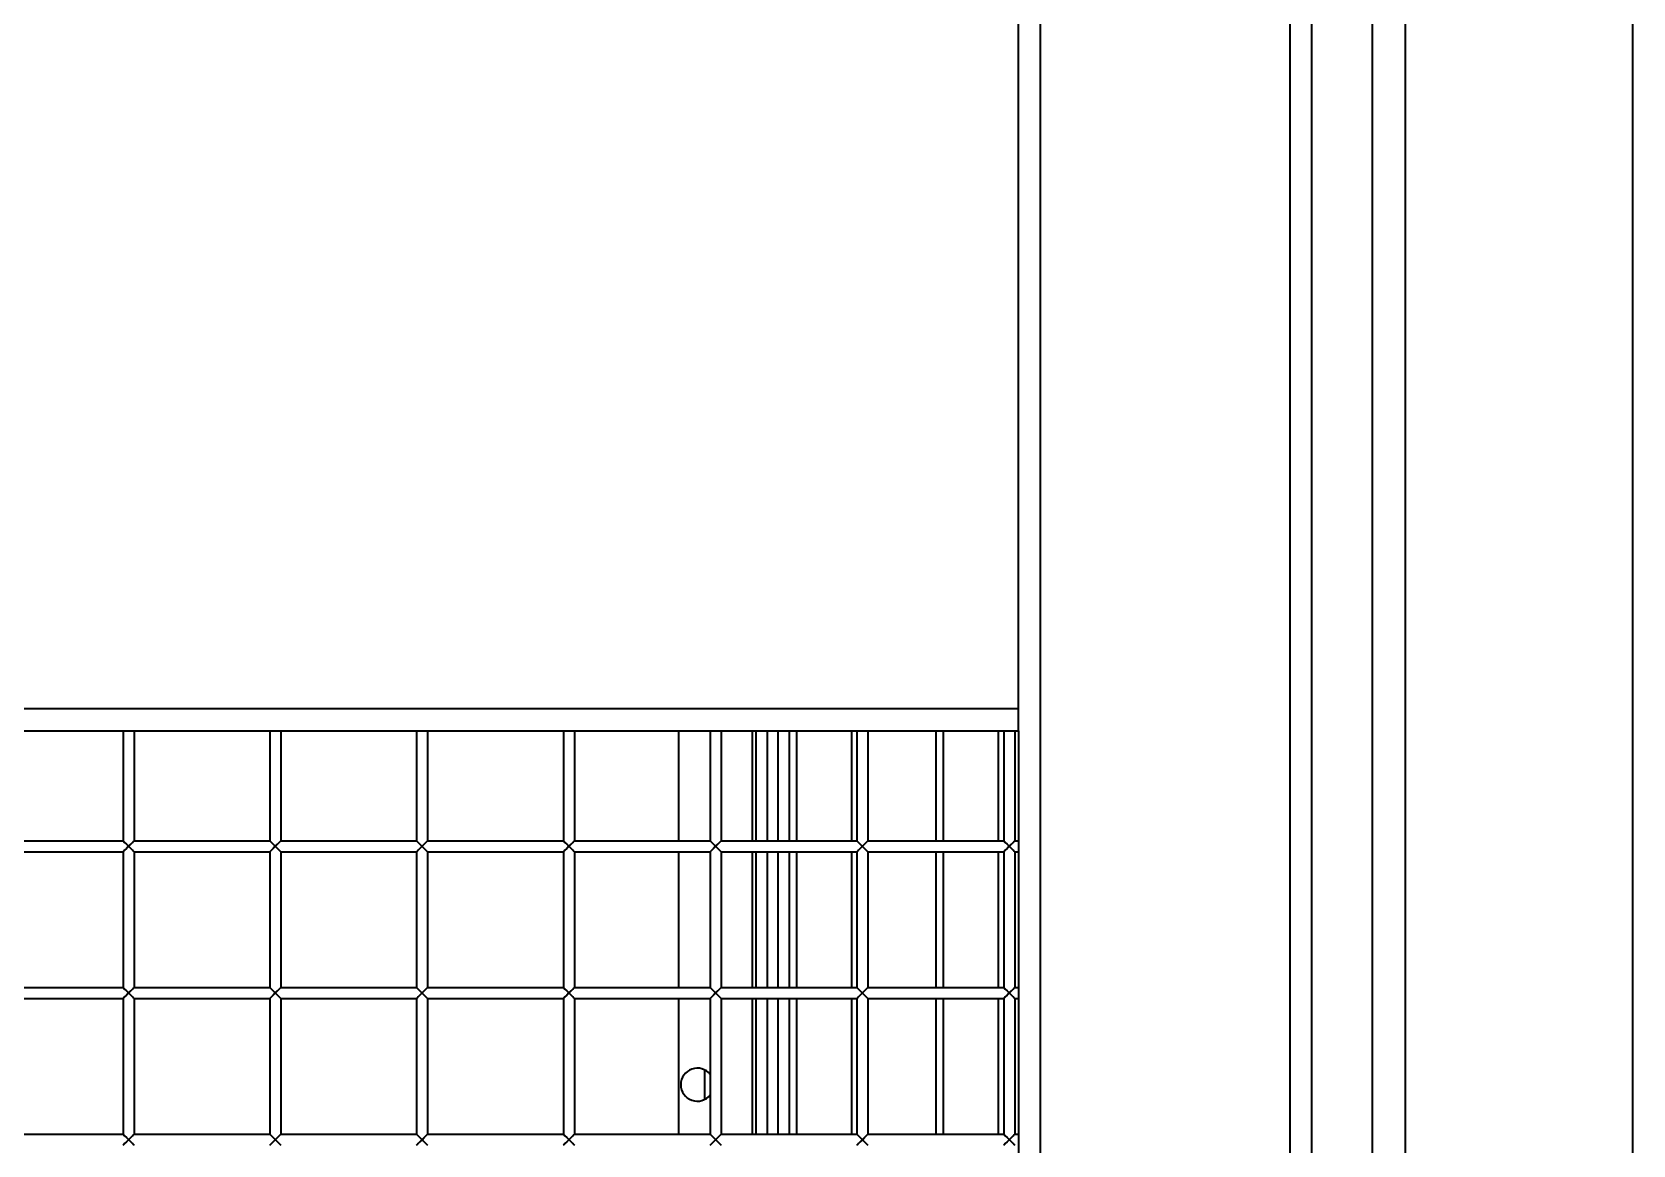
# Model space of a CAD drawing. Header units: millimetres. Extents: x 32496 to 166256, y 3504 to 23939.
# Drawn here: x 148026.9 to 148463.2, y 13281.9 to 13585.3 of the extents above; entities that cross this region are included whole.
import ezdxf

# ---------------------------------------------------------------- set-up
doc = ezdxf.new("R2010")
doc.units = ezdxf.units.MM
doc.layers.get('0').update_dxf_attribs({"lineweight": 35})

# ---------------------------------------------------------------- blocks, each defined once
blk = doc.blocks.new('8-1250')
at = {"linetype": 'Continuous'}
for p, q in [((-133.13, -34671.29), (-133.13, -32152.29)), ((-294.63, -33733.17), (-294.63, -33090.41)), ((-226.63, -33099.29), (-226.63, -33724.29)), ((-220.63, -33724.29), (-220.63, -33099.29)), ((-204.13, -33724.29), (-204.13, -33099.29)), ((-195.13, -33724.29), (-195.13, -33099.29)), ((-300.63, -33511.79), (-300.63, -33311.79)), ((-300.63, -33505.79), (-926.63, -33505.79)), ((-926.63, -33511.79), (-300.63, -33511.79)), ((-544.63, -33511.79), (-544.63, -33541.79)), ((-541.63, -33511.79), (-541.63, -33541.79)), ((-504.63, -33511.79), (-504.63, -33541.79)), ((-501.63, -33511.79), (-501.63, -33541.79)), ((-464.63, -33511.79), (-464.63, -33541.79)), ((-461.63, -33511.79), (-461.63, -33541.79)), ((-424.63, -33511.79), (-424.63, -33541.79)), ((-421.63, -33511.79), (-421.63, -33541.79)), ((-393.13, -33541.79), (-393.13, -33511.79)), ((-384.63, -33511.79), (-384.63, -33541.79)), ((-381.63, -33511.79), (-381.63, -33541.79)), ((-373.13, -33541.79), (-373.13, -33511.79)), ((-372.13, -33541.79), (-372.13, -33511.79)), ((-369.13, -33511.79), (-369.13, -33541.79)), ((-366.13, -33541.79), (-366.13, -33511.79)), ((-363.13, -33511.79), (-363.13, -33541.79)), ((-361.13, -33511.79), (-361.13, -33541.79)), ((-346.13, -33511.79), (-346.13, -33541.79)), ((-344.63, -33511.79), (-344.63, -33541.79)), ((-341.63, -33511.79), (-341.63, -33541.79)), ((-323.13, -33511.79), (-323.13, -33541.79)), ((-321.13, -33511.79), (-321.13, -33541.79)), ((-306.13, -33511.79), (-306.13, -33541.79)), ((-304.63, -33511.79), (-304.63, -33541.79)), ((-301.63, -33511.79), (-301.63, -33541.79)), ((-300.63, -33511.79), (-300.63, -33734.31)), ((-581.63, -33541.79), (-544.63, -33541.79)), ((-544.63, -33541.79), (-541.63, -33544.79)), ((-544.63, -33544.79), (-541.63, -33541.79)), ((-541.63, -33541.79), (-504.63, -33541.79)), ((-504.63, -33541.79), (-501.63, -33544.79)), ((-504.63, -33544.79), (-501.63, -33541.79)), ((-501.63, -33541.79), (-464.63, -33541.79)), ((-464.63, -33544.79), (-461.63, -33541.79)), ((-464.63, -33541.79), (-461.63, -33544.79)), ((-461.63, -33541.79), (-424.63, -33541.79)), ((-424.63, -33544.79), (-421.63, -33541.79)), ((-424.63, -33541.79), (-421.63, -33544.79)), ((-421.63, -33541.79), (-384.63, -33541.79)), ((-384.63, -33544.79), (-381.63, -33541.79)), ((-384.63, -33541.79), (-381.63, -33544.79)), ((-381.63, -33541.79), (-344.63, -33541.79)), ((-344.63, -33544.79), (-341.63, -33541.79)), ((-344.63, -33541.79), (-341.63, -33544.79)), ((-341.63, -33541.79), (-304.63, -33541.79)), ((-304.63, -33544.79), (-301.63, -33541.79)), ((-304.63, -33541.79), (-301.63, -33544.79)), ((-301.63, -33541.79), (-300.63, -33541.79)), ((-581.63, -33544.79), (-544.63, -33544.79)), ((-544.63, -33544.79), (-544.63, -33581.79)), ((-541.63, -33544.79), (-504.63, -33544.79)), ((-541.63, -33544.79), (-541.63, -33581.79)), ((-504.63, -33544.79), (-504.63, -33581.79)), ((-501.63, -33544.79), (-464.63, -33544.79)), ((-501.63, -33544.79), (-501.63, -33581.79)), ((-464.63, -33544.79), (-464.63, -33581.79)), ((-461.63, -33544.79), (-424.63, -33544.79)), ((-461.63, -33544.79), (-461.63, -33581.79)), ((-424.63, -33544.79), (-424.63, -33581.79)), ((-421.63, -33544.79), (-384.63, -33544.79)), ((-421.63, -33544.79), (-421.63, -33581.79)), ((-393.13, -33581.79), (-393.13, -33544.79)), ((-384.63, -33544.79), (-384.63, -33581.79)), ((-381.63, -33544.79), (-344.63, -33544.79)), ((-381.63, -33544.79), (-381.63, -33581.79)), ((-373.13, -33581.79), (-373.13, -33544.79)), ((-372.13, -33581.79), (-372.13, -33544.79)), ((-369.13, -33544.79), (-369.13, -33581.79)), ((-366.13, -33581.79), (-366.13, -33544.79)), ((-363.13, -33544.79), (-363.13, -33581.79)), ((-361.13, -33544.79), (-361.13, -33581.79)), ((-346.13, -33544.79), (-346.13, -33581.79)), ((-344.63, -33544.79), (-344.63, -33581.79)), ((-341.63, -33544.79), (-304.63, -33544.79)), ((-341.63, -33544.79), (-341.63, -33581.79)), ((-323.13, -33544.79), (-323.13, -33581.79)), ((-321.13, -33544.79), (-321.13, -33581.79)), ((-306.13, -33544.79), (-306.13, -33581.79)), ((-304.63, -33544.79), (-304.63, -33581.79)), ((-301.63, -33544.79), (-300.63, -33544.79)), ((-301.63, -33544.79), (-301.63, -33581.79)), ((-581.63, -33581.79), (-544.63, -33581.79)), ((-544.63, -33581.79), (-541.63, -33584.79)), ((-544.63, -33584.79), (-541.63, -33581.79)), ((-541.63, -33581.79), (-504.63, -33581.79)), ((-504.63, -33581.79), (-501.63, -33584.79)), ((-504.63, -33584.79), (-501.63, -33581.79)), ((-501.63, -33581.79), (-464.63, -33581.79)), ((-464.63, -33581.79), (-461.63, -33584.79)), ((-464.63, -33584.79), (-461.63, -33581.79)), ((-461.63, -33581.79), (-424.63, -33581.79)), ((-424.63, -33584.79), (-421.63, -33581.79)), ((-424.63, -33581.79), (-421.63, -33584.79)), ((-421.63, -33581.79), (-384.63, -33581.79)), ((-384.63, -33584.79), (-381.63, -33581.79)), ((-384.63, -33581.79), (-381.63, -33584.79)), ((-381.63, -33581.79), (-344.63, -33581.79)), ((-344.63, -33584.79), (-341.63, -33581.79)), ((-344.63, -33581.79), (-341.63, -33584.79)), ((-341.63, -33581.79), (-304.63, -33581.79)), ((-304.63, -33584.79), (-301.63, -33581.79)), ((-304.63, -33581.79), (-301.63, -33584.79)), ((-301.63, -33581.79), (-300.63, -33581.79)), ((-581.63, -33584.79), (-544.63, -33584.79)), ((-544.63, -33584.79), (-544.63, -33621.79)), ((-541.63, -33584.79), (-504.63, -33584.79)), ((-541.63, -33584.79), (-541.63, -33621.79)), ((-504.63, -33584.79), (-504.63, -33621.79)), ((-501.63, -33584.79), (-464.63, -33584.79)), ((-501.63, -33584.79), (-501.63, -33621.79)), ((-464.63, -33584.79), (-464.63, -33621.79)), ((-461.63, -33584.79), (-424.63, -33584.79)), ((-461.63, -33584.79), (-461.63, -33621.79)), ((-424.63, -33584.79), (-424.63, -33621.79)), ((-421.63, -33584.79), (-384.63, -33584.79)), ((-421.63, -33584.79), (-421.63, -33621.79)), ((-393.13, -33621.79), (-393.13, -33584.79)), ((-384.63, -33584.79), (-384.63, -33621.79)), ((-381.63, -33584.79), (-344.63, -33584.79)), ((-381.63, -33584.79), (-381.63, -33621.79)), ((-373.13, -33621.79), (-373.13, -33584.79)), ((-372.13, -33621.79), (-372.13, -33584.79)), ((-369.13, -33584.79), (-369.13, -33621.79)), ((-366.13, -33621.79), (-366.13, -33584.79)), ((-363.13, -33584.79), (-363.13, -33621.79)), ((-361.13, -33584.79), (-361.13, -33621.79)), ((-346.13, -33584.79), (-346.13, -33621.79)), ((-344.63, -33584.79), (-344.63, -33621.79)), ((-341.63, -33584.79), (-304.63, -33584.79)), ((-341.63, -33584.79), (-341.63, -33621.79)), ((-323.13, -33584.79), (-323.13, -33621.79)), ((-321.13, -33584.79), (-321.13, -33621.79)), ((-306.13, -33584.79), (-306.13, -33621.79)), ((-304.63, -33584.79), (-304.63, -33621.79)), ((-301.63, -33584.79), (-300.63, -33584.79)), ((-301.63, -33584.79), (-301.63, -33621.79)), ((-386.13, -33604.45), (-386.13, -33612.12)), ((-581.63, -33621.79), (-544.63, -33621.79)), ((-544.63, -33621.79), (-541.63, -33624.79)), ((-544.63, -33624.79), (-541.63, -33621.79)), ((-541.63, -33621.79), (-504.63, -33621.79)), ((-504.63, -33621.79), (-501.63, -33624.79)), ((-504.63, -33624.79), (-501.63, -33621.79)), ((-501.63, -33621.79), (-464.63, -33621.79)), ((-464.63, -33621.79), (-461.63, -33624.79)), ((-464.63, -33624.79), (-461.63, -33621.79)), ((-461.63, -33621.79), (-424.63, -33621.79)), ((-424.63, -33621.79), (-421.63, -33624.79)), ((-424.63, -33624.79), (-421.63, -33621.79)), ((-421.63, -33621.79), (-384.63, -33621.79)), ((-384.63, -33624.79), (-381.63, -33621.79)), ((-384.63, -33621.79), (-381.63, -33624.79)), ((-381.63, -33621.79), (-344.63, -33621.79)), ((-344.63, -33624.79), (-341.63, -33621.79)), ((-344.63, -33621.79), (-341.63, -33624.79)), ((-341.63, -33621.79), (-304.63, -33621.79)), ((-304.63, -33624.79), (-301.63, -33621.79)), ((-304.63, -33621.79), (-301.63, -33624.79)), ((-301.63, -33621.79), (-300.63, -33621.79))]:
    blk.add_line(p, q, dxfattribs=at)
for points in [[(-544.63, -33541.79), (-544.2, -33542.22), (-543.71, -33542.71), (-542.54, -33543.88)], [(-543.13, -33543.29), (-543.72, -33543.88), (-544.19, -33544.35), (-544.51, -33544.67)], [(-543.13, -33543.29), (-542.54, -33542.7), (-542.07, -33542.23), (-541.74, -33541.9)], [(-504.63, -33541.79), (-504.2, -33542.22), (-503.71, -33542.71), (-502.54, -33543.88)], [(-503.13, -33543.29), (-503.72, -33543.88), (-504.19, -33544.35), (-504.51, -33544.67)], [(-503.13, -33543.29), (-502.54, -33542.7), (-502.07, -33542.23), (-501.74, -33541.9)], [(-464.63, -33541.79), (-464.2, -33542.22), (-463.71, -33542.71), (-462.54, -33543.88)], [(-463.13, -33543.29), (-463.72, -33543.88), (-464.19, -33544.35), (-464.51, -33544.67)], [(-463.13, -33543.29), (-462.54, -33542.7), (-462.07, -33542.23), (-461.74, -33541.9)], [(-424.63, -33541.79), (-424.2, -33542.22), (-423.71, -33542.71), (-422.54, -33543.88)], [(-423.13, -33543.29), (-423.72, -33543.88), (-424.19, -33544.35), (-424.51, -33544.67)], [(-423.13, -33543.29), (-422.54, -33542.7), (-422.07, -33542.23), (-421.74, -33541.9)], [(-384.63, -33541.79), (-384.2, -33542.22), (-383.71, -33542.71), (-382.54, -33543.88)], [(-383.13, -33543.29), (-383.72, -33543.88), (-384.19, -33544.35), (-384.51, -33544.67)], [(-383.13, -33543.29), (-382.54, -33542.7), (-382.07, -33542.23), (-381.74, -33541.9)], [(-344.63, -33541.79), (-344.2, -33542.22), (-343.71, -33542.71), (-342.54, -33543.88)], [(-343.13, -33543.29), (-343.72, -33543.88), (-344.19, -33544.35), (-344.51, -33544.67)], [(-343.13, -33543.29), (-342.54, -33542.7), (-342.07, -33542.23), (-341.74, -33541.9)], [(-304.63, -33541.79), (-304.2, -33542.22), (-303.71, -33542.71), (-302.54, -33543.88)], [(-303.13, -33543.29), (-303.72, -33543.88), (-304.19, -33544.35), (-304.51, -33544.67)], [(-303.13, -33543.29), (-302.54, -33542.7), (-302.07, -33542.23), (-301.74, -33541.9)], [(-541.74, -33544.67), (-542.07, -33544.35), (-542.54, -33543.88)], [(-501.74, -33544.67), (-502.07, -33544.35), (-502.54, -33543.88)], [(-461.74, -33544.67), (-462.07, -33544.35), (-462.54, -33543.88)], [(-421.74, -33544.67), (-422.07, -33544.35), (-422.54, -33543.88)], [(-381.74, -33544.67), (-382.07, -33544.35), (-382.54, -33543.88)], [(-341.74, -33544.67), (-342.07, -33544.35), (-342.54, -33543.88)], [(-301.74, -33544.67), (-302.07, -33544.35), (-302.54, -33543.88)], [(-544.63, -33581.79), (-544.2, -33582.22), (-543.71, -33582.71), (-542.54, -33583.88)], [(-543.13, -33583.29), (-542.54, -33582.7), (-542.07, -33582.23), (-541.74, -33581.9)], [(-504.63, -33581.79), (-504.2, -33582.22), (-503.71, -33582.71), (-502.54, -33583.88)], [(-503.13, -33583.29), (-502.54, -33582.7), (-502.07, -33582.23), (-501.74, -33581.9)], [(-464.63, -33581.79), (-464.2, -33582.22), (-463.71, -33582.71), (-462.54, -33583.88)], [(-463.13, -33583.29), (-462.54, -33582.7), (-462.07, -33582.23), (-461.74, -33581.9)], [(-424.63, -33581.79), (-424.2, -33582.22), (-423.71, -33582.71), (-422.54, -33583.88)], [(-423.13, -33583.29), (-422.54, -33582.7), (-422.07, -33582.23), (-421.74, -33581.9)], [(-384.63, -33581.79), (-384.2, -33582.22), (-383.71, -33582.71), (-382.54, -33583.88)], [(-383.13, -33583.29), (-382.54, -33582.7), (-382.07, -33582.23), (-381.74, -33581.9)], [(-344.63, -33581.79), (-344.2, -33582.22), (-343.71, -33582.71), (-342.54, -33583.88)], [(-343.13, -33583.29), (-342.54, -33582.7), (-342.07, -33582.23), (-341.74, -33581.9)], [(-304.63, -33581.79), (-304.2, -33582.22), (-303.71, -33582.71), (-302.54, -33583.88)], [(-303.13, -33583.29), (-302.54, -33582.7), (-302.07, -33582.23), (-301.74, -33581.9)], [(-543.13, -33583.29), (-543.72, -33583.88), (-544.19, -33584.35), (-544.51, -33584.67)], [(-541.74, -33584.67), (-542.07, -33584.35), (-542.54, -33583.88)], [(-503.13, -33583.29), (-503.72, -33583.88), (-504.19, -33584.35), (-504.51, -33584.67)], [(-501.74, -33584.67), (-502.07, -33584.35), (-502.54, -33583.88)], [(-463.13, -33583.29), (-463.72, -33583.88), (-464.19, -33584.35), (-464.51, -33584.67)], [(-461.74, -33584.67), (-462.07, -33584.35), (-462.54, -33583.88)], [(-423.13, -33583.29), (-423.72, -33583.88), (-424.19, -33584.35), (-424.51, -33584.67)], [(-421.74, -33584.67), (-422.07, -33584.35), (-422.54, -33583.88)], [(-383.13, -33583.29), (-383.72, -33583.88), (-384.19, -33584.35), (-384.51, -33584.67)], [(-381.74, -33584.67), (-382.07, -33584.35), (-382.54, -33583.88)], [(-343.13, -33583.29), (-343.72, -33583.88), (-344.19, -33584.35), (-344.51, -33584.67)], [(-341.74, -33584.67), (-342.07, -33584.35), (-342.54, -33583.88)], [(-303.13, -33583.29), (-303.72, -33583.88), (-304.19, -33584.35), (-304.51, -33584.67)], [(-301.74, -33584.67), (-302.07, -33584.35), (-302.54, -33583.88)], [(-544.63, -33621.79), (-544.2, -33622.22), (-543.71, -33622.71), (-542.54, -33623.88)], [(-543.13, -33623.29), (-542.54, -33622.7), (-542.07, -33622.23), (-541.74, -33621.9)], [(-504.63, -33621.79), (-504.2, -33622.22), (-503.71, -33622.71), (-502.54, -33623.88)], [(-503.13, -33623.29), (-502.54, -33622.7), (-502.07, -33622.23), (-501.74, -33621.9)], [(-464.63, -33621.79), (-464.2, -33622.22), (-463.71, -33622.71), (-462.54, -33623.88)], [(-463.13, -33623.29), (-462.54, -33622.7), (-462.07, -33622.23), (-461.74, -33621.9)], [(-424.63, -33621.79), (-424.2, -33622.22), (-423.71, -33622.71), (-422.54, -33623.88)], [(-423.13, -33623.29), (-422.54, -33622.7), (-422.07, -33622.23), (-421.74, -33621.9)], [(-384.63, -33621.79), (-384.2, -33622.22), (-383.71, -33622.71), (-382.54, -33623.88)], [(-383.13, -33623.29), (-382.54, -33622.7), (-382.07, -33622.23), (-381.74, -33621.9)], [(-344.63, -33621.79), (-344.2, -33622.22), (-343.71, -33622.71), (-342.54, -33623.88)], [(-343.13, -33623.29), (-342.54, -33622.7), (-342.07, -33622.23), (-341.74, -33621.9)], [(-304.63, -33621.79), (-304.2, -33622.22), (-303.71, -33622.71), (-302.54, -33623.88)], [(-303.13, -33623.29), (-302.54, -33622.7), (-302.07, -33622.23), (-301.74, -33621.9)], [(-543.13, -33623.29), (-543.72, -33623.88), (-544.19, -33624.35), (-544.51, -33624.67)], [(-541.74, -33624.67), (-542.07, -33624.35), (-542.54, -33623.88)], [(-503.13, -33623.29), (-503.72, -33623.88), (-504.19, -33624.35), (-504.51, -33624.67)], [(-501.74, -33624.67), (-502.07, -33624.35), (-502.54, -33623.88)], [(-463.13, -33623.29), (-463.72, -33623.88), (-464.19, -33624.35), (-464.51, -33624.67)], [(-461.74, -33624.67), (-462.07, -33624.35), (-462.54, -33623.88)], [(-423.13, -33623.29), (-423.72, -33623.88), (-424.19, -33624.35), (-424.51, -33624.67)], [(-421.74, -33624.67), (-422.07, -33624.35), (-422.54, -33623.88)], [(-383.13, -33623.29), (-383.72, -33623.88), (-384.19, -33624.35), (-384.51, -33624.67)], [(-381.74, -33624.67), (-382.07, -33624.35), (-382.54, -33623.88)], [(-343.13, -33623.29), (-343.72, -33623.88), (-344.19, -33624.35), (-344.51, -33624.67)], [(-341.74, -33624.67), (-342.07, -33624.35), (-342.54, -33623.88)], [(-303.13, -33623.29), (-303.72, -33623.88), (-304.19, -33624.35), (-304.51, -33624.67)], [(-301.74, -33624.67), (-302.07, -33624.35), (-302.54, -33623.88)]]:
    blk.add_lwpolyline(points, dxfattribs=at)
blk.add_arc((-388.13, -33608.29), 4.5, 38.2987, 321.6246, dxfattribs=at)

msp = doc.modelspace()

# ---------------------------------------------------------------- block references
at = {"color": 6}
msp.add_blockref('8-1250', (148596.331, 46906.597), dxfattribs=at)

doc.saveas('drawing.dxf')
